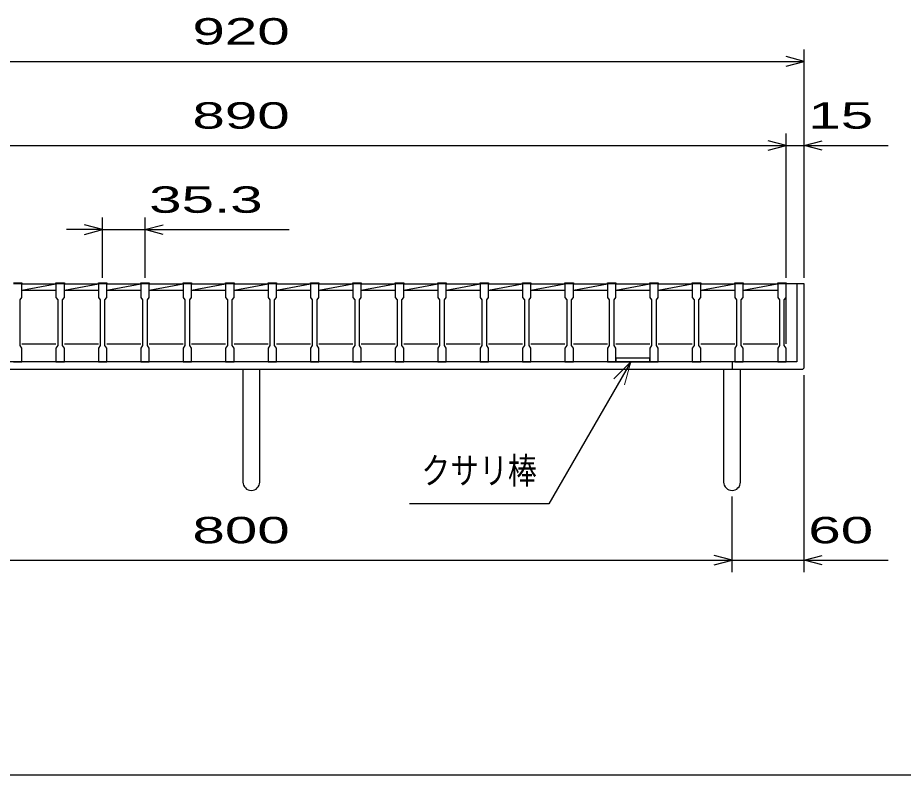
# Model space of a CAD drawing. Units: millimetres, scale not verified. Extents: x -1820 to 1731, y -1282 to 1054.
# Drawn here: x -1115 to -378, y -1146 to -516 of the extents above; entities that cross this region are included whole.
import ezdxf
from ezdxf.enums import TextEntityAlignment as Align

# ---------------------------------------------------------------- set-up
doc = ezdxf.new("R2010")
doc.units = ezdxf.units.MM
doc.header["$LTSCALE"] = 10
for name, color, linetype, lineweight in [('0_2', 150, 'Continuous', 25), ('16', 3, 'Continuous', 25), ('19', 6, 'Continuous', 25), ('22', 4, 'Continuous', 25)]:
    doc.layers.add(name, color=color, linetype=linetype, lineweight=lineweight)
doc.styles.add('ベクトル', font='')
doc.styles.get('ベクトル').set_extended_font_data('ベクトル')

msp = doc.modelspace()

# ---------------------------------------------------------------- linework, layer by layer
at = {"layer": '0_2'}
msp.add_line((1731, -1146.5), (-1729, -1146.5), dxfattribs=at)
at = {"layer": '16'}
for p, q in [((-1118.9, -736.8), (-1111.9, -736.8)), ((-1111.9, -736.8), (-1111.9, -737.5)), ((-1083.6, -737.5), (-1083.6, -736.8)), ((-1083.6, -736.8), (-1076.6, -736.8)), ((-1076.6, -736.8), (-1076.6, -737.5)), ((-1048.3, -737.5), (-1048.3, -736.8)), ((-1048.3, -736.8), (-1041.3, -736.8)), ((-1041.3, -736.8), (-1041.3, -737.5)), ((-1013, -737.5), (-1013, -736.8)), ((-1013, -736.8), (-1006, -736.8)), ((-1006, -736.8), (-1006, -737.5)), ((-977.7, -737.5), (-977.7, -736.8)), ((-977.7, -736.8), (-970.7, -736.8)), ((-970.7, -736.8), (-970.7, -737.5)), ((-942.4, -737.5), (-942.4, -736.8)), ((-942.4, -736.8), (-935.4, -736.8)), ((-935.4, -736.8), (-935.4, -737.5)), ((-907.1, -737.5), (-907.1, -736.8)), ((-907.1, -736.8), (-900.1, -736.8)), ((-900.1, -736.8), (-900.1, -737.5)), ((-871.8, -737.5), (-871.8, -736.8)), ((-871.8, -736.8), (-864.8, -736.8)), ((-864.8, -736.8), (-864.8, -737.5)), ((-836.5, -737.5), (-836.5, -736.8)), ((-836.5, -736.8), (-829.5, -736.8)), ((-829.5, -736.8), (-829.5, -737.5)), ((-801.2, -737.5), (-801.2, -736.8)), ((-801.2, -736.8), (-794.2, -736.8)), ((-794.2, -736.8), (-794.2, -737.5)), ((-765.9, -737.5), (-765.9, -736.8)), ((-765.9, -736.8), (-758.9, -736.8)), ((-758.9, -736.8), (-758.9, -737.5)), ((-730.6, -737.5), (-730.6, -736.8)), ((-730.6, -736.8), (-723.6, -736.8)), ((-723.6, -736.8), (-723.6, -737.5)), ((-695.3, -737.5), (-695.3, -736.8)), ((-695.3, -736.8), (-688.3, -736.8)), ((-688.3, -736.8), (-688.3, -737.5)), ((-660, -737.5), (-660, -736.8)), ((-660, -736.8), (-653, -736.8)), ((-653, -736.8), (-653, -737.5)), ((-624.7, -737.5), (-624.7, -736.8)), ((-624.7, -736.8), (-617.7, -736.8)), ((-617.7, -736.8), (-617.7, -737.5)), ((-589.4, -737.5), (-589.4, -736.8)), ((-589.4, -736.8), (-582.4, -736.8)), ((-582.4, -736.8), (-582.4, -737.5)), ((-554.1, -737.5), (-554.1, -736.8)), ((-554.1, -736.8), (-547.1, -736.8)), ((-547.1, -736.8), (-547.1, -737.5)), ((-518.8, -737.5), (-518.8, -736.8)), ((-518.8, -736.8), (-511.8, -736.8)), ((-511.8, -736.8), (-511.8, -737.5)), ((-483, -737.5), (-483, -736.8)), ((-483, -736.8), (-476, -736.8)), ((-476, -736.8), (-476, -737.5)), ((-1111.9, -737.5), (-1118.9, -737.5)), ((-1111.9, -749), (-1111.9, -737.5)), ((-1111.9, -737.5), (-1083.6, -737.5)), ((-1111.9, -743), (-1083.6, -737.5)), ((-1111.9, -743), (-1083.6, -743)), ((-1083.6, -737.5), (-1083.6, -749)), ((-1076.6, -737.5), (-1083.6, -737.5)), ((-1076.6, -749), (-1076.6, -737.5)), ((-1076.6, -737.5), (-1048.3, -737.5)), ((-1076.6, -743), (-1048.3, -737.5)), ((-1076.6, -743), (-1048.3, -743)), ((-1048.3, -737.5), (-1048.3, -749)), ((-1041.3, -737.5), (-1048.3, -737.5)), ((-1041.3, -749), (-1041.3, -737.5)), ((-1041.3, -737.5), (-1013, -737.5)), ((-1041.3, -743), (-1013, -737.5)), ((-1041.3, -743), (-1013, -743)), ((-1013, -737.5), (-1013, -749)), ((-1006, -737.5), (-1013, -737.5)), ((-1006, -749), (-1006, -737.5)), ((-1006, -737.5), (-977.7, -737.5)), ((-1006, -743), (-977.7, -737.5)), ((-1006, -743), (-977.7, -743)), ((-977.7, -737.5), (-977.7, -749)), ((-970.7, -737.5), (-977.7, -737.5)), ((-970.7, -749), (-970.7, -737.5)), ((-970.7, -737.5), (-942.4, -737.5)), ((-970.7, -743), (-942.4, -737.5)), ((-970.7, -743), (-942.4, -743)), ((-942.4, -737.5), (-942.4, -749)), ((-935.4, -737.5), (-942.4, -737.5)), ((-935.4, -749), (-935.4, -737.5)), ((-935.4, -737.5), (-907.1, -737.5)), ((-935.4, -743), (-907.1, -737.5)), ((-935.4, -743), (-907.1, -743)), ((-907.1, -737.5), (-907.1, -749)), ((-900.1, -737.5), (-907.1, -737.5)), ((-900.1, -749), (-900.1, -737.5)), ((-900.1, -737.5), (-871.8, -737.5)), ((-900.1, -743), (-871.8, -737.5)), ((-900.1, -743), (-871.8, -743)), ((-871.8, -737.5), (-871.8, -749)), ((-864.8, -737.5), (-871.8, -737.5)), ((-864.8, -749), (-864.8, -737.5)), ((-864.8, -737.5), (-836.5, -737.5)), ((-864.8, -743), (-836.5, -737.5)), ((-864.8, -743), (-836.5, -743)), ((-836.5, -737.5), (-836.5, -749)), ((-829.5, -737.5), (-836.5, -737.5)), ((-829.5, -749), (-829.5, -737.5)), ((-829.5, -737.5), (-801.2, -737.5)), ((-829.5, -743), (-801.2, -737.5)), ((-829.5, -743), (-801.2, -743)), ((-801.2, -737.5), (-801.2, -749)), ((-794.2, -737.5), (-801.2, -737.5)), ((-794.2, -749), (-794.2, -737.5)), ((-794.2, -737.5), (-765.9, -737.5)), ((-794.2, -743), (-765.9, -737.5)), ((-794.2, -743), (-765.9, -743)), ((-765.9, -737.5), (-765.9, -749)), ((-758.9, -737.5), (-765.9, -737.5)), ((-758.9, -749), (-758.9, -737.5)), ((-758.9, -737.5), (-730.6, -737.5)), ((-758.9, -743), (-730.6, -737.5)), ((-758.9, -743), (-730.6, -743)), ((-730.6, -737.5), (-730.6, -749)), ((-723.6, -737.5), (-730.6, -737.5)), ((-723.6, -749), (-723.6, -737.5)), ((-723.6, -737.5), (-695.3, -737.5)), ((-723.6, -743), (-695.3, -737.5)), ((-723.6, -743), (-695.3, -743)), ((-695.3, -737.5), (-695.3, -749)), ((-688.3, -737.5), (-695.3, -737.5)), ((-688.3, -749), (-688.3, -737.5)), ((-688.3, -737.5), (-660, -737.5)), ((-688.3, -743), (-660, -737.5)), ((-688.3, -743), (-660, -743)), ((-660, -737.5), (-660, -749)), ((-653, -737.5), (-660, -737.5)), ((-653, -749), (-653, -737.5)), ((-653, -737.5), (-624.7, -737.5)), ((-653, -743), (-624.7, -737.5)), ((-653, -743), (-624.7, -743)), ((-624.7, -737.5), (-624.7, -749)), ((-617.7, -737.5), (-624.7, -737.5)), ((-617.7, -749), (-617.7, -737.5)), ((-617.7, -737.5), (-589.4, -737.5)), ((-617.7, -743), (-589.4, -737.5)), ((-617.7, -743), (-589.4, -743)), ((-589.4, -737.5), (-589.4, -749)), ((-582.4, -737.5), (-589.4, -737.5)), ((-582.4, -749), (-582.4, -737.5)), ((-582.4, -737.5), (-554.1, -737.5)), ((-582.4, -743), (-554.1, -737.5)), ((-582.4, -743), (-554.1, -743)), ((-554.1, -737.5), (-554.1, -749)), ((-547.1, -737.5), (-554.1, -737.5)), ((-547.1, -749), (-547.1, -737.5)), ((-547.1, -737.5), (-518.8, -737.5)), ((-547.1, -743), (-518.8, -737.5)), ((-547.1, -743), (-518.8, -743)), ((-518.8, -737.5), (-518.8, -749)), ((-511.8, -737.5), (-518.8, -737.5)), ((-511.8, -749), (-511.8, -737.5)), ((-511.8, -737.5), (-483.5, -737.5)), ((-511.8, -743), (-483.5, -737.5)), ((-511.8, -743), (-483.5, -743)), ((-483, -737.5), (-483, -749)), ((-476, -737.5), (-483, -737.5)), ((-476, -749), (-476, -737.5)), ((-476, -787.5), (-476, -737.5)), ((-1113.4, -751), (-1111.9, -749)), ((-1113.4, -789), (-1113.4, -751)), ((-1083.6, -749), (-1082.1, -751)), ((-1082.1, -751), (-1082.1, -789)), ((-1078.1, -751), (-1076.6, -749)), ((-1078.1, -789), (-1078.1, -751)), ((-1048.3, -749), (-1046.8, -751)), ((-1046.8, -751), (-1046.8, -789)), ((-1042.8, -751), (-1041.3, -749)), ((-1042.8, -789), (-1042.8, -751)), ((-1013, -749), (-1011.5, -751)), ((-1011.5, -751), (-1011.5, -789)), ((-1007.5, -751), (-1006, -749)), ((-1007.5, -789), (-1007.5, -751)), ((-977.7, -749), (-976.2, -751)), ((-976.2, -751), (-976.2, -789)), ((-972.2, -751), (-970.7, -749)), ((-972.2, -789), (-972.2, -751)), ((-942.4, -749), (-940.9, -751)), ((-940.9, -751), (-940.9, -789)), ((-936.9, -751), (-935.4, -749)), ((-936.9, -789), (-936.9, -751)), ((-907.1, -749), (-905.6, -751)), ((-905.6, -751), (-905.6, -789)), ((-901.6, -751), (-900.1, -749)), ((-901.6, -789), (-901.6, -751)), ((-871.8, -749), (-870.3, -751)), ((-870.3, -751), (-870.3, -789)), ((-866.3, -751), (-864.8, -749)), ((-866.3, -789), (-866.3, -751)), ((-836.5, -749), (-835, -751)), ((-835, -751), (-835, -789)), ((-831, -751), (-829.5, -749)), ((-831, -789), (-831, -751)), ((-801.2, -749), (-799.7, -751)), ((-799.7, -751), (-799.7, -789)), ((-795.7, -751), (-794.2, -749)), ((-795.7, -789), (-795.7, -751)), ((-765.9, -749), (-764.4, -751)), ((-764.4, -751), (-764.4, -789)), ((-760.4, -751), (-758.9, -749)), ((-760.4, -789), (-760.4, -751)), ((-730.6, -749), (-729.1, -751)), ((-729.1, -751), (-729.1, -789)), ((-725.1, -751), (-723.6, -749)), ((-725.1, -789), (-725.1, -751)), ((-695.3, -749), (-693.8, -751)), ((-693.8, -751), (-693.8, -789)), ((-689.8, -751), (-688.3, -749)), ((-689.8, -789), (-689.8, -751)), ((-660, -749), (-658.5, -751)), ((-658.5, -751), (-658.5, -789)), ((-654.5, -751), (-653, -749)), ((-654.5, -789), (-654.5, -751)), ((-624.7, -749), (-623.2, -751)), ((-623.2, -751), (-623.2, -789)), ((-619.2, -751), (-617.7, -749)), ((-619.2, -789), (-619.2, -751)), ((-589.4, -749), (-587.9, -751)), ((-587.9, -751), (-587.9, -789)), ((-583.9, -751), (-582.4, -749)), ((-583.9, -789), (-583.9, -751)), ((-554.1, -749), (-552.6, -751)), ((-552.6, -751), (-552.6, -789)), ((-548.6, -751), (-547.1, -749)), ((-548.6, -789), (-548.6, -751)), ((-518.8, -749), (-517.3, -751)), ((-517.3, -751), (-517.3, -789)), ((-513.3, -751), (-511.8, -749)), ((-513.3, -789), (-513.3, -751)), ((-483, -749), (-481.5, -751)), ((-481.5, -751), (-481.5, -789)), ((-477.5, -751), (-476, -749)), ((-477.5, -789), (-477.5, -751)), ((-1111.9, -787.5), (-1083.6, -787.5)), ((-1076.6, -787.5), (-1048.3, -787.5)), ((-1041.3, -787.5), (-1013, -787.5)), ((-1006, -787.5), (-977.7, -787.5)), ((-970.7, -787.5), (-942.4, -787.5)), ((-935.4, -787.5), (-907.1, -787.5)), ((-900.1, -787.5), (-871.8, -787.5)), ((-864.8, -787.5), (-836.5, -787.5)), ((-829.5, -787.5), (-801.2, -787.5)), ((-794.2, -787.5), (-765.9, -787.5)), ((-758.9, -787.5), (-730.6, -787.5)), ((-723.6, -787.5), (-695.3, -787.5)), ((-688.3, -787.5), (-660, -787.5)), ((-653, -787.5), (-624.7, -787.5)), ((-617.7, -787.5), (-589.4, -787.5)), ((-582.4, -787.5), (-554.1, -787.5)), ((-547.1, -787.5), (-518.8, -787.5)), ((-511.8, -787.5), (-483, -787.5)), ((-1111.9, -791), (-1113.4, -789)), ((-1111.9, -802.5), (-1111.9, -791)), ((-1082.1, -789), (-1083.6, -791)), ((-1083.6, -791), (-1083.6, -802.5)), ((-1076.6, -791), (-1078.1, -789)), ((-1076.6, -802.5), (-1076.6, -791)), ((-1046.8, -789), (-1048.3, -791)), ((-1048.3, -791), (-1048.3, -802.5)), ((-1041.3, -791), (-1042.8, -789)), ((-1041.3, -802.5), (-1041.3, -791)), ((-1011.5, -789), (-1013, -791)), ((-1013, -791), (-1013, -802.5)), ((-1006, -791), (-1007.5, -789)), ((-1006, -802.5), (-1006, -791)), ((-976.2, -789), (-977.7, -791)), ((-977.7, -791), (-977.7, -802.5)), ((-970.7, -791), (-972.2, -789)), ((-970.7, -802.5), (-970.7, -791)), ((-940.9, -789), (-942.4, -791)), ((-942.4, -791), (-942.4, -802.5)), ((-935.4, -791), (-936.9, -789)), ((-935.4, -802.5), (-935.4, -791)), ((-905.6, -789), (-907.1, -791)), ((-907.1, -791), (-907.1, -802.5)), ((-900.1, -791), (-901.6, -789)), ((-900.1, -802.5), (-900.1, -791)), ((-870.3, -789), (-871.8, -791)), ((-871.8, -791), (-871.8, -802.5)), ((-864.8, -791), (-866.3, -789)), ((-864.8, -802.5), (-864.8, -791)), ((-835, -789), (-836.5, -791)), ((-836.5, -791), (-836.5, -802.5)), ((-829.5, -791), (-831, -789)), ((-829.5, -802.5), (-829.5, -791)), ((-799.7, -789), (-801.2, -791)), ((-801.2, -791), (-801.2, -802.5)), ((-794.2, -791), (-795.7, -789)), ((-794.2, -802.5), (-794.2, -791)), ((-764.4, -789), (-765.9, -791)), ((-765.9, -791), (-765.9, -802.5)), ((-758.9, -791), (-760.4, -789)), ((-758.9, -802.5), (-758.9, -791)), ((-729.1, -789), (-730.6, -791)), ((-730.6, -791), (-730.6, -802.5)), ((-723.6, -791), (-725.1, -789)), ((-723.6, -802.5), (-723.6, -791)), ((-693.8, -789), (-695.3, -791)), ((-695.3, -791), (-695.3, -802.5)), ((-688.3, -791), (-689.8, -789)), ((-688.3, -802.5), (-688.3, -791)), ((-658.5, -789), (-660, -791)), ((-660, -791), (-660, -802.5)), ((-653, -791), (-654.5, -789)), ((-653, -802.5), (-653, -791)), ((-623.2, -789), (-624.7, -791)), ((-624.7, -791), (-624.7, -802.5)), ((-617.7, -791), (-619.2, -789)), ((-617.7, -802.5), (-617.7, -791)), ((-587.9, -789), (-589.4, -791)), ((-589.4, -791), (-589.4, -802.5)), ((-582.4, -791), (-583.9, -789)), ((-582.4, -802.5), (-582.4, -791)), ((-552.6, -789), (-554.1, -791)), ((-554.1, -791), (-554.1, -802.5)), ((-547.1, -791), (-548.6, -789)), ((-547.1, -802.5), (-547.1, -791)), ((-517.3, -789), (-518.8, -791)), ((-518.8, -791), (-518.8, -802.5)), ((-511.8, -791), (-513.3, -789)), ((-511.8, -802.5), (-511.8, -791)), ((-481.5, -789), (-483, -791)), ((-483, -791), (-483, -802.5)), ((-476, -791), (-477.5, -789)), ((-476, -802.5), (-476, -791)), ((-1118.9, -802.5), (-1111.9, -802.5)), ((-1083.6, -802.5), (-1076.6, -802.5)), ((-1048.3, -802.5), (-1041.3, -802.5)), ((-1013, -802.5), (-1006, -802.5)), ((-977.7, -802.5), (-970.7, -802.5)), ((-942.4, -802.5), (-935.4, -802.5)), ((-907.1, -802.5), (-900.1, -802.5)), ((-871.8, -802.5), (-864.8, -802.5)), ((-836.5, -802.5), (-829.5, -802.5)), ((-801.2, -802.5), (-794.2, -802.5)), ((-765.9, -802.5), (-758.9, -802.5)), ((-730.6, -802.5), (-723.6, -802.5)), ((-695.3, -802.5), (-688.3, -802.5)), ((-660, -802.5), (-653, -802.5)), ((-624.7, -802.5), (-617.7, -802.5)), ((-589.4, -802.5), (-582.4, -802.5)), ((-554.1, -802.5), (-547.1, -802.5)), ((-518.8, -802.5), (-511.8, -802.5)), ((-483, -802.5), (-476, -802.5))]:
    msp.add_line(p, q, dxfattribs=at)
at = {"layer": '19'}
for p, q in [((-461, -737.5), (-476, -737.5)), ((-467, -737.5), (-467, -802.5)), ((-461, -807.5), (-461, -737.5)), ((-467, -802.5), (-1375, -802.5)), ((-521, -802.5), (-521, -808.5)), ((-1380, -808.5), (-462, -808.5)), ((-928, -808.5), (-928, -902.5)), ((-914, -902.5), (-914, -808.5)), ((-528, -808.5), (-528, -902.5)), ((-514, -902.5), (-514, -808.5)), ((-462, -808.5), (-461, -807.5))]:
    msp.add_line(p, q, dxfattribs=at)
at = {"layer": '19', "color": 4}
for p, q in [((-605.27, -802.44), (-673.5, -920.62)), ((-673.5, -920.62), (-789.5, -920.62))]:
    msp.add_line(p, q, dxfattribs=at)
at = {"layer": '19', "color": 4, "lineweight": 13}
for p, q in [((-605.27, -802.44), (-619.41, -816.59)), ((-610.45, -821.76), (-605.27, -802.44))]:
    msp.add_line(p, q, dxfattribs=at)
at = {"layer": '19', "color": 3}
for p, q in [((-589.4, -799.5), (-617.7, -799.5)), ((-617.7, -799.5), (-617.7, -802.5)), ((-617.7, -802.5), (-589.4, -802.5)), ((-589.4, -802.5), (-589.4, -799.5))]:
    msp.add_line(p, q, dxfattribs=at)
at = {"layer": '19'}
for centre in [(-921, -902.5), (-521, -902.5)]:
    msp.add_arc(centre, 7, 180, 0, dxfattribs=at)
at = {"layer": '22'}
for p, q in [((-461, -732.5), (-461, -542.5)), ((-1381, -552.5), (-461, -552.5)), ((-461, -552.5), (-476, -548.5)), ((-476, -556.5), (-461, -552.5)), ((-476, -622.5), (-491, -618.5)), ((-476, -732.5), (-476, -612.5)), ((-461, -732.5), (-461, -612.5)), ((-461, -622.5), (-446, -618.5)), ((-1366, -622.5), (-476, -622.5)), ((-491, -626.5), (-476, -622.5)), ((-476, -622.5), (-461, -622.5)), ((-446, -626.5), (-461, -622.5)), ((-461, -622.5), (-391, -622.5)), ((-1044.8, -732.5), (-1044.8, -682.5)), ((-1009.5, -682.5), (-1009.5, -732.5)), ((-1044.8, -692.5), (-1074.8, -692.5)), ((-1044.8, -692.5), (-1059.8, -688.5)), ((-1059.8, -696.5), (-1044.8, -692.5)), ((-1044.8, -692.5), (-1009.5, -692.5)), ((-1009.5, -692.5), (-994.5, -688.5)), ((-994.5, -696.5), (-1009.5, -692.5)), ((-1009.5, -692.5), (-889.5, -692.5)), ((-461, -977.5), (-461, -813.5)), ((-521, -977.5), (-521, -914.5)), ((-521, -967.5), (-536, -963.5)), ((-461, -967.5), (-446, -963.5)), ((-1321, -967.5), (-521, -967.5)), ((-536, -971.5), (-521, -967.5)), ((-521, -967.5), (-461, -967.5)), ((-446, -971.5), (-461, -967.5)), ((-461, -967.5), (-391, -967.5))]:
    msp.add_line(p, q, dxfattribs=at)

# ---------------------------------------------------------------- texts
at = {"layer": '19', "color": 2, "style": 'ベクトル', "width": 0.8}
msp.add_text('クサリ棒', height=21.99, dxfattribs=at).set_placement((-683.5, -910.62), align=Align.BOTTOM_RIGHT)
at = {"layer": '22', "color": 2, "style": 'ベクトル', "width": 1.65}
for s, p in [(' 920 ', (-983.5, -527.5)), (' 890 ', (-983.5, -597.5)), (' 15 ', (-471, -597.5)), (' 35.3 ', (-1019.5, -667.5)), (' 800 ', (-983.5, -942.5)), (' 60 ', (-471, -942.5))]:
    msp.add_text(s, height=21.99, dxfattribs=at).set_placement(p, align=Align.MIDDLE_LEFT)

doc.saveas('drawing.dxf')
